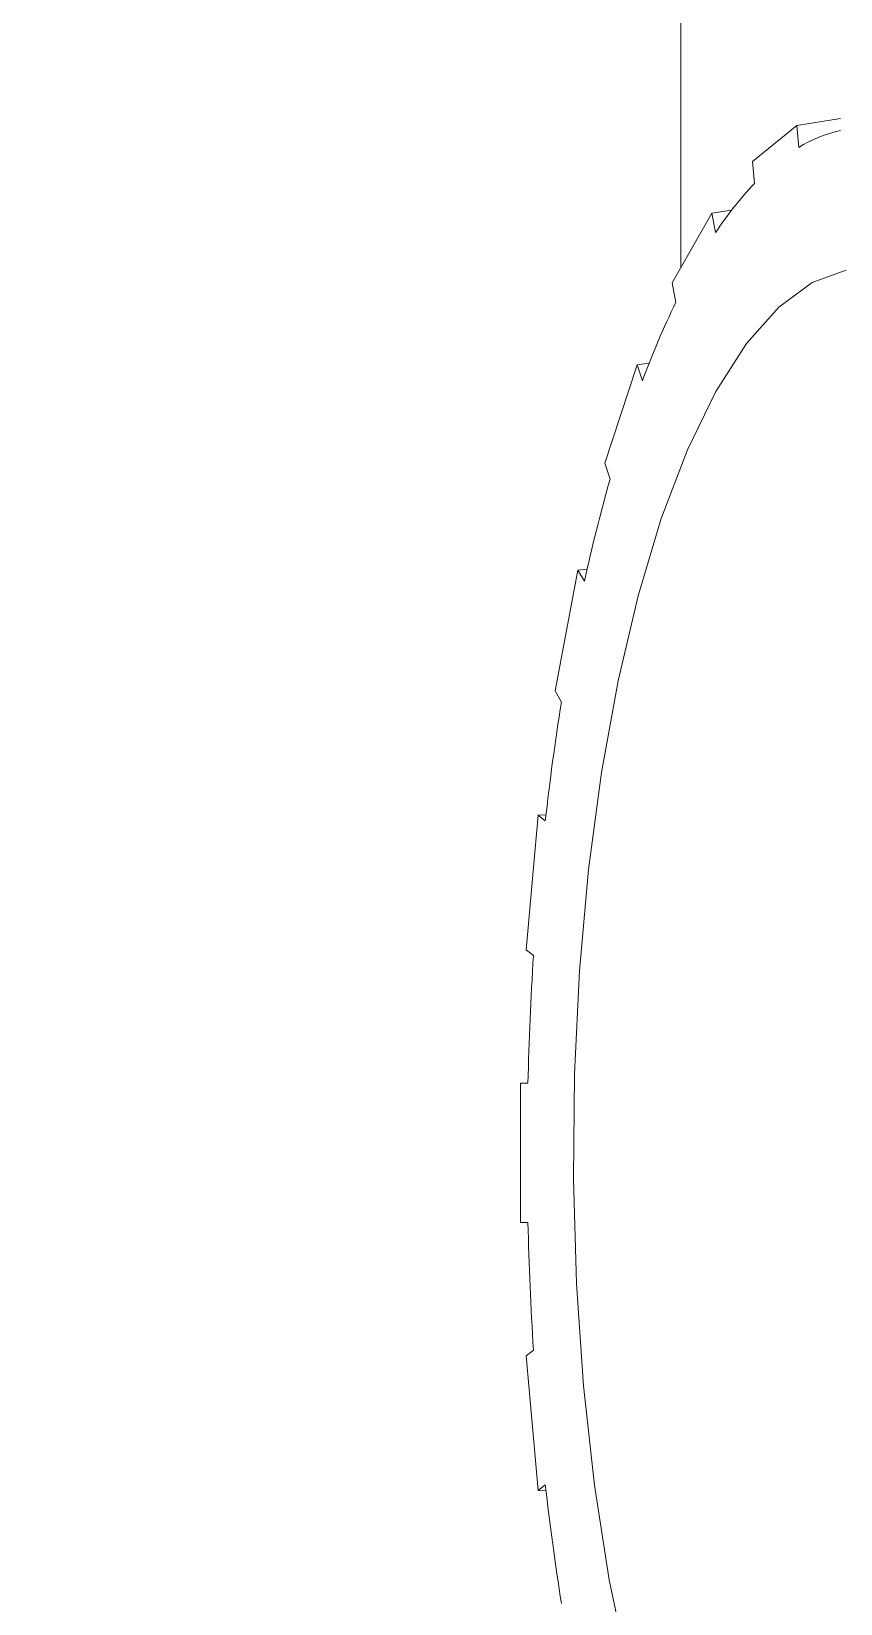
# Model space of a CAD drawing. Header units: millimetres. Extents: x 1650 to 6065, y 324 to 3836.
# Drawn here: x 3476.731 to 3479.052, y 2613.923 to 2618.434 of the extents above; entities that cross this region are included whole.
import ezdxf

# ---------------------------------------------------------------- set-up
doc = ezdxf.new("R2010")
doc.units = ezdxf.units.MM

# ---------------------------------------------------------------- blocks, each defined once
blk = doc.blocks.new('A$C3D6C2CD6')
at = {"color": 141, "linetype": 'Continuous', "lineweight": 15}
for p, q in [((-155.746, -646.502), (-155.545, -647.757)), ((-154.92, -647.702), (-155.545, -647.757)), ((-155.545, -647.757), (-154.51, -649.025)), ((-154.51, -649.025), (-153.885, -648.97)), ((-153.115, -649.628), (-153.032, -650.195)), ((-152.472, -650.089), (-153.032, -650.195)), ((-153.032, -650.195), (-151.032, -651.331)), ((-193.067, -651.083), (-151.47, -651.083)), ((-151.032, -651.331), (-150.472, -651.225)), ((-148.723, -651.994), (-148.682, -652.336)), ((-148.224, -652.186), (-148.682, -652.336)), ((-148.682, -652.336), (-145.853, -653.264)), ((-145.853, -653.264), (-145.396, -653.114)), ((-142.812, -653.774), (-142.79, -654.035)), ((-142.466, -653.851), (-142.79, -654.035)), ((-142.79, -654.035), (-139.326, -654.691)), ((-139.326, -654.691), (-139.002, -654.508)), ((-135.769, -654.951), (-135.758, -655.176)), ((-135.591, -654.971), (-135.758, -655.176)), ((-116.375, -655.176), (-116.542, -654.971)), ((-116.365, -654.951), (-116.375, -655.176)), ((-135.758, -655.176), (-131.895, -655.516)), ((-131.895, -655.516), (-131.727, -655.311)), ((-128.067, -655.469), (-128.067, -655.681)), ((-124.067, -655.681), (-124.067, -655.469)), ((-120.406, -655.311), (-120.238, -655.516)), ((-120.238, -655.516), (-116.375, -655.176)), ((-128.067, -655.681), (-124.067, -655.681))]:
    blk.add_line(p, q, dxfattribs=at)
at = {"color": 141, "linetype": 'Continuous', "lineweight": 15, "flags": 128}
blk.add_lwpolyline([(-151.396, -646.339), (-151.04, -647.318), (-150.334, -648.276), (-149.287, -649.201), (-147.914, -650.078), (-146.235, -650.896), (-144.272, -651.643), (-142.054, -652.309), (-139.612, -652.884), (-136.979, -653.36), (-134.193, -653.731), (-131.293, -653.991), (-128.32, -654.136), (-125.315, -654.165), (-122.32, -654.078), (-119.378, -653.875), (-116.53, -653.559), (-113.816, -653.135), (-111.274, -652.608)], dxfattribs=at)
blk.add_lwpolyline([(-151.396, -646.339), (-151.04, -647.318), (-150.334, -648.276), (-149.287, -649.201), (-147.914, -650.078), (-146.235, -650.896), (-144.272, -651.643), (-142.054, -652.309), (-139.612, -652.884), (-136.979, -653.36), (-134.193, -653.731), (-131.293, -653.991), (-128.32, -654.136), (-125.315, -654.165), (-122.32, -654.078), (-119.378, -653.875), (-116.53, -653.559), (-113.816, -653.135), (-111.274, -652.608)], dxfattribs=at)
at = {"color": 141, "linetype": 'Continuous', "lineweight": 15}
for centre, radius, start, end in [((0, -695), 280, 147.50015, 274.16347), ((0, -695.913), 274.997, 160.34605, 19.65395), ((0, -695.859), 268.998, 161.30942, 18.69058), ((-151.606, -645.675), 3.885, 192.2804, 211.4548), ((-146.736, -641.394), 10.416, 226.6582, 236.5852), ((-139.146, -627.841), 25.983, 244.1564, 249.5492), ((-131.974, -605.977), 49.01, 254.1056, 257.6377), ((-127.532, -582.879), 72.541, 260.90228, 263.62167), ((-124.607, -582.833), 72.587, 276.3792, 279.09685), ((-126.121, -567.966), 87.524, 266.32764, 268.7265), ((-126.012, -567.966), 87.524, 271.2735, 273.67236)]:
    blk.add_arc(centre, radius, start, end, dxfattribs=at)

msp = doc.modelspace()

# ---------------------------------------------------------------- block references
at = {"xscale": 0.1000000000003638, "yscale": 0.1000000000003638, "zscale": 0.1000000000003638, "rotation": 270}
msp.add_blockref('A$C3D6C2CD6', (3543.7022, 2602.6094, 0), dxfattribs=at)

doc.saveas('drawing.dxf')
